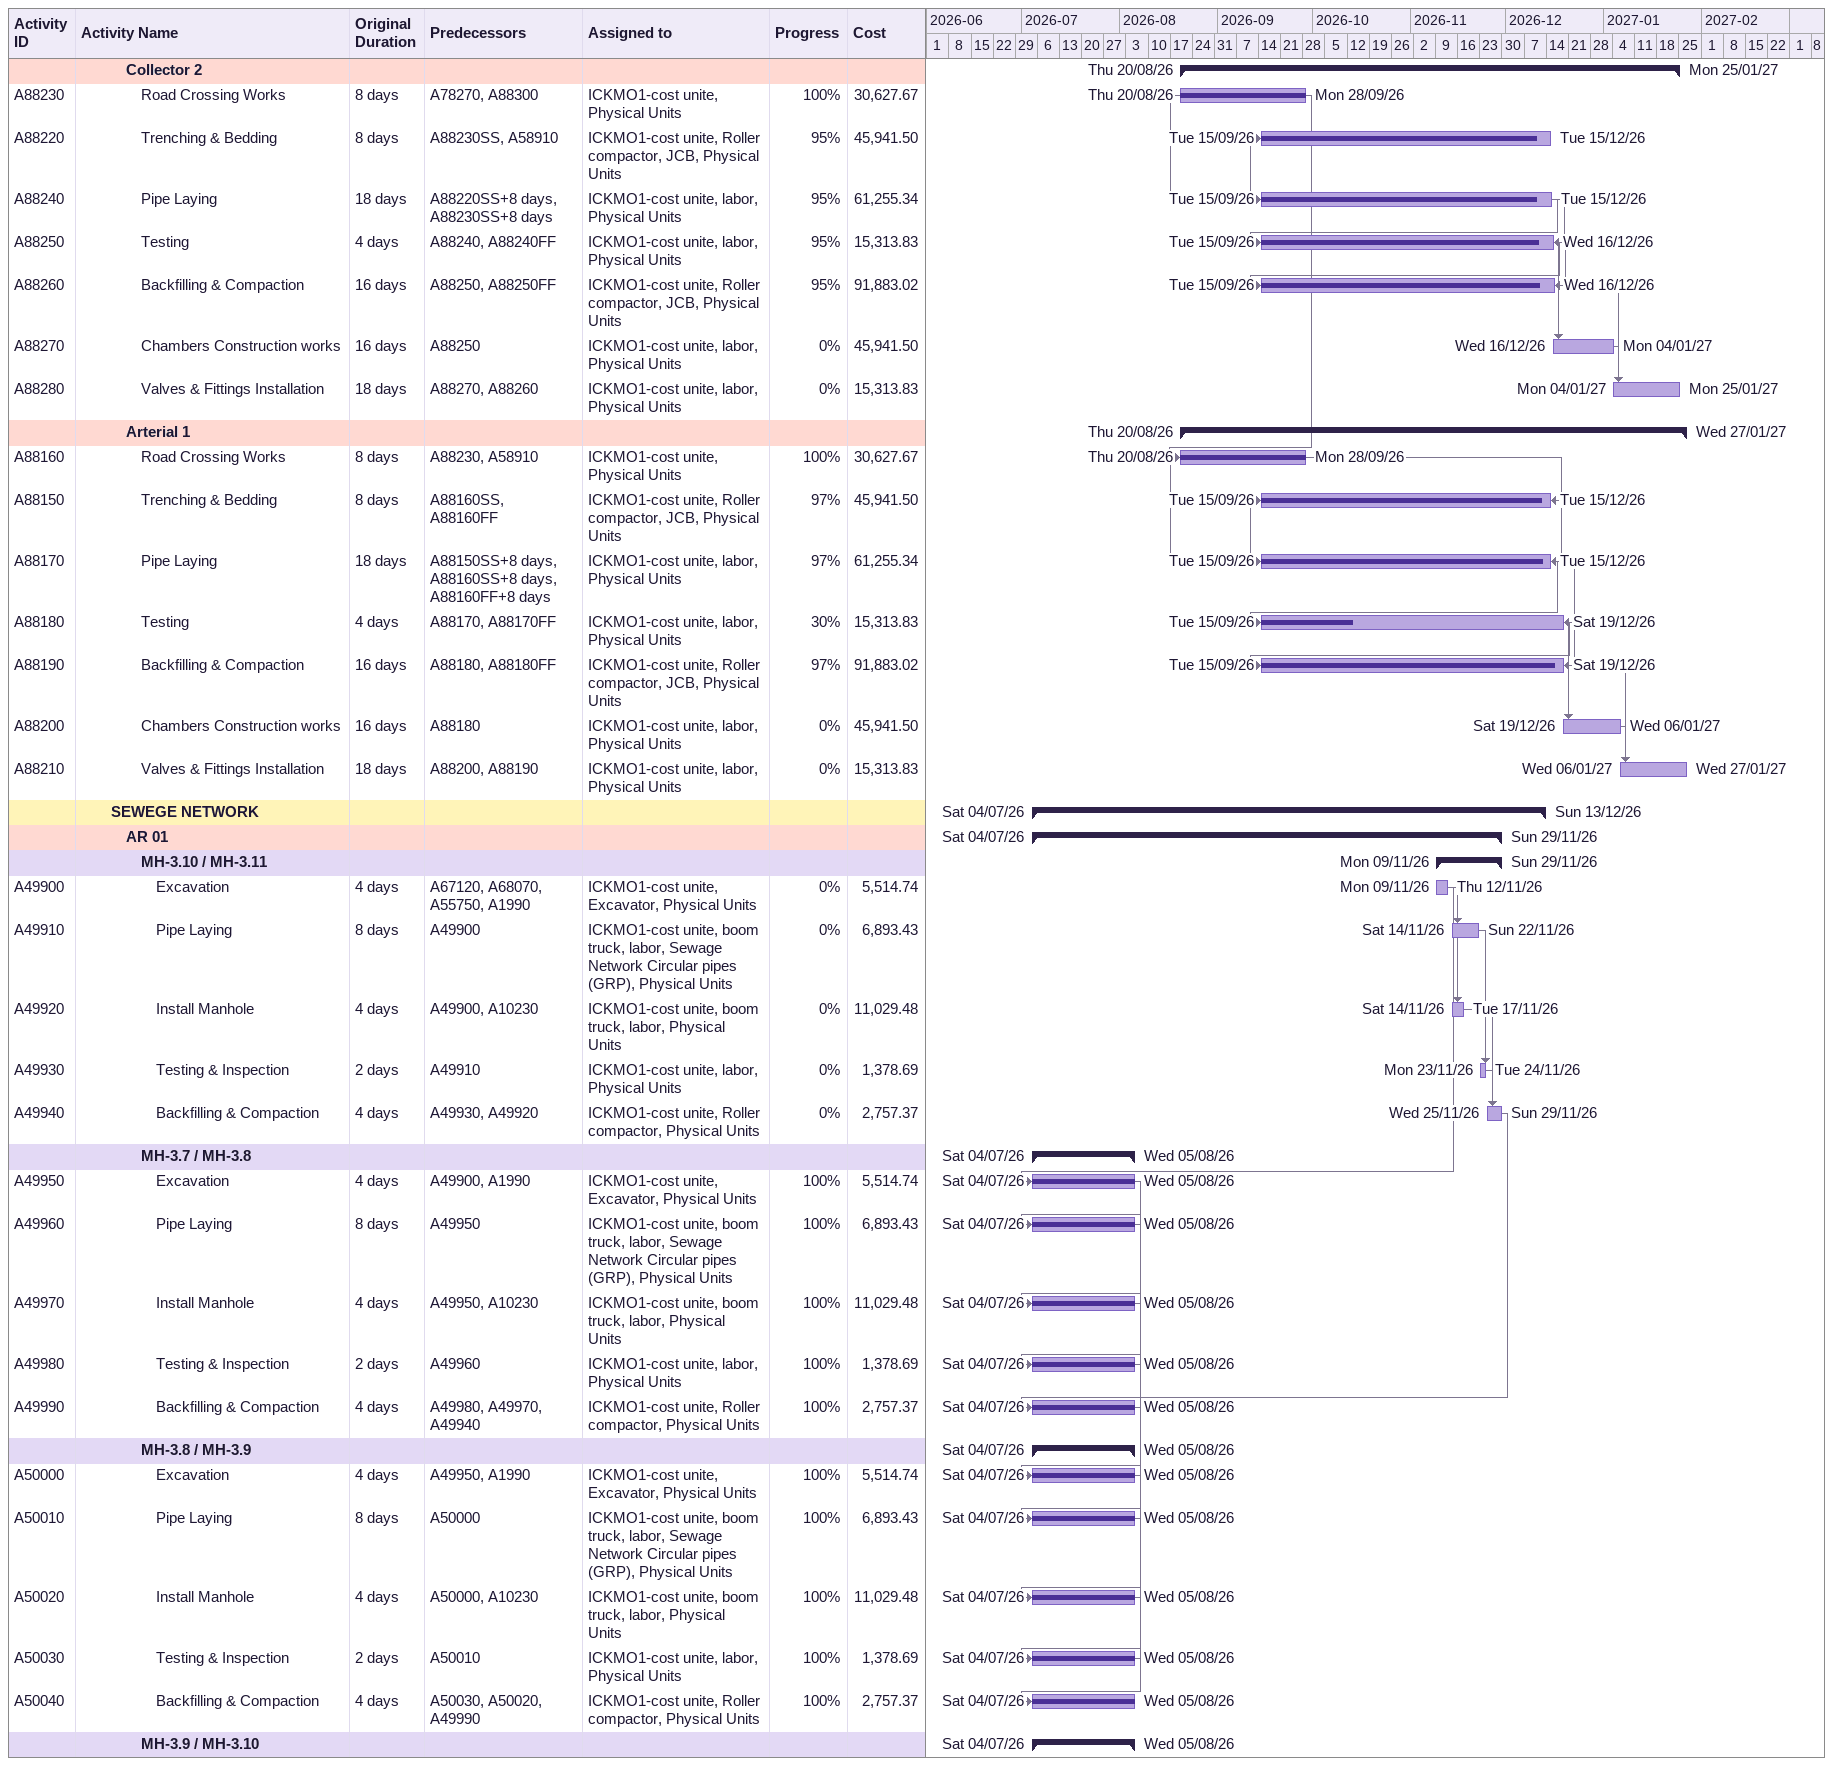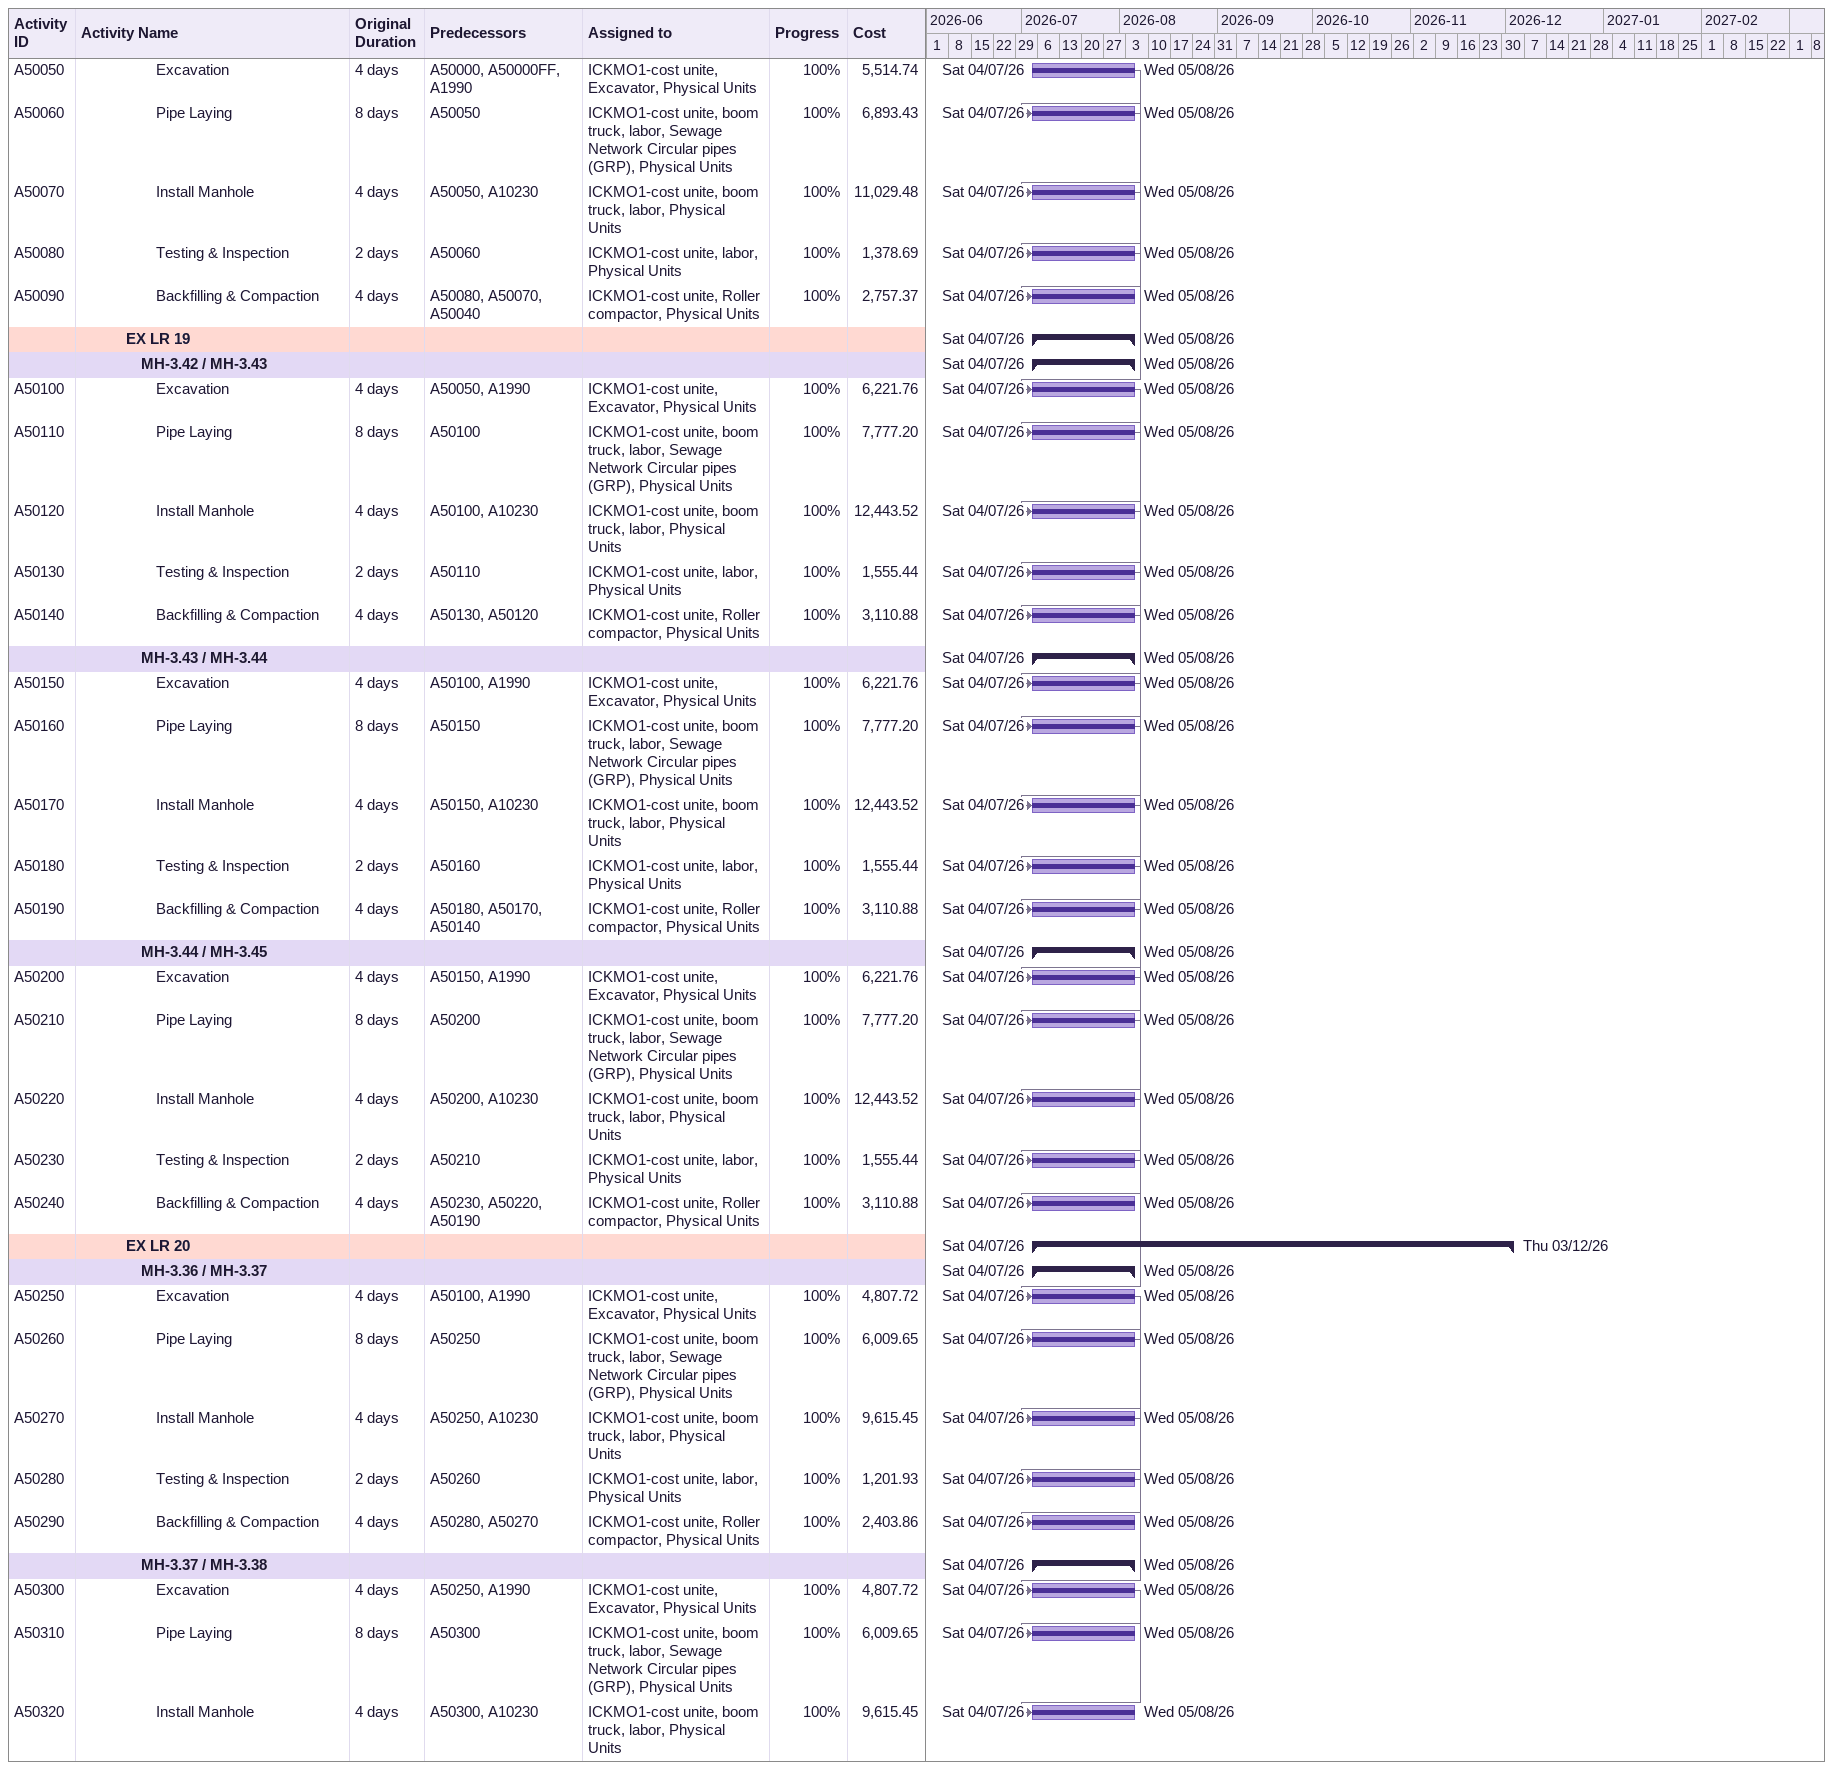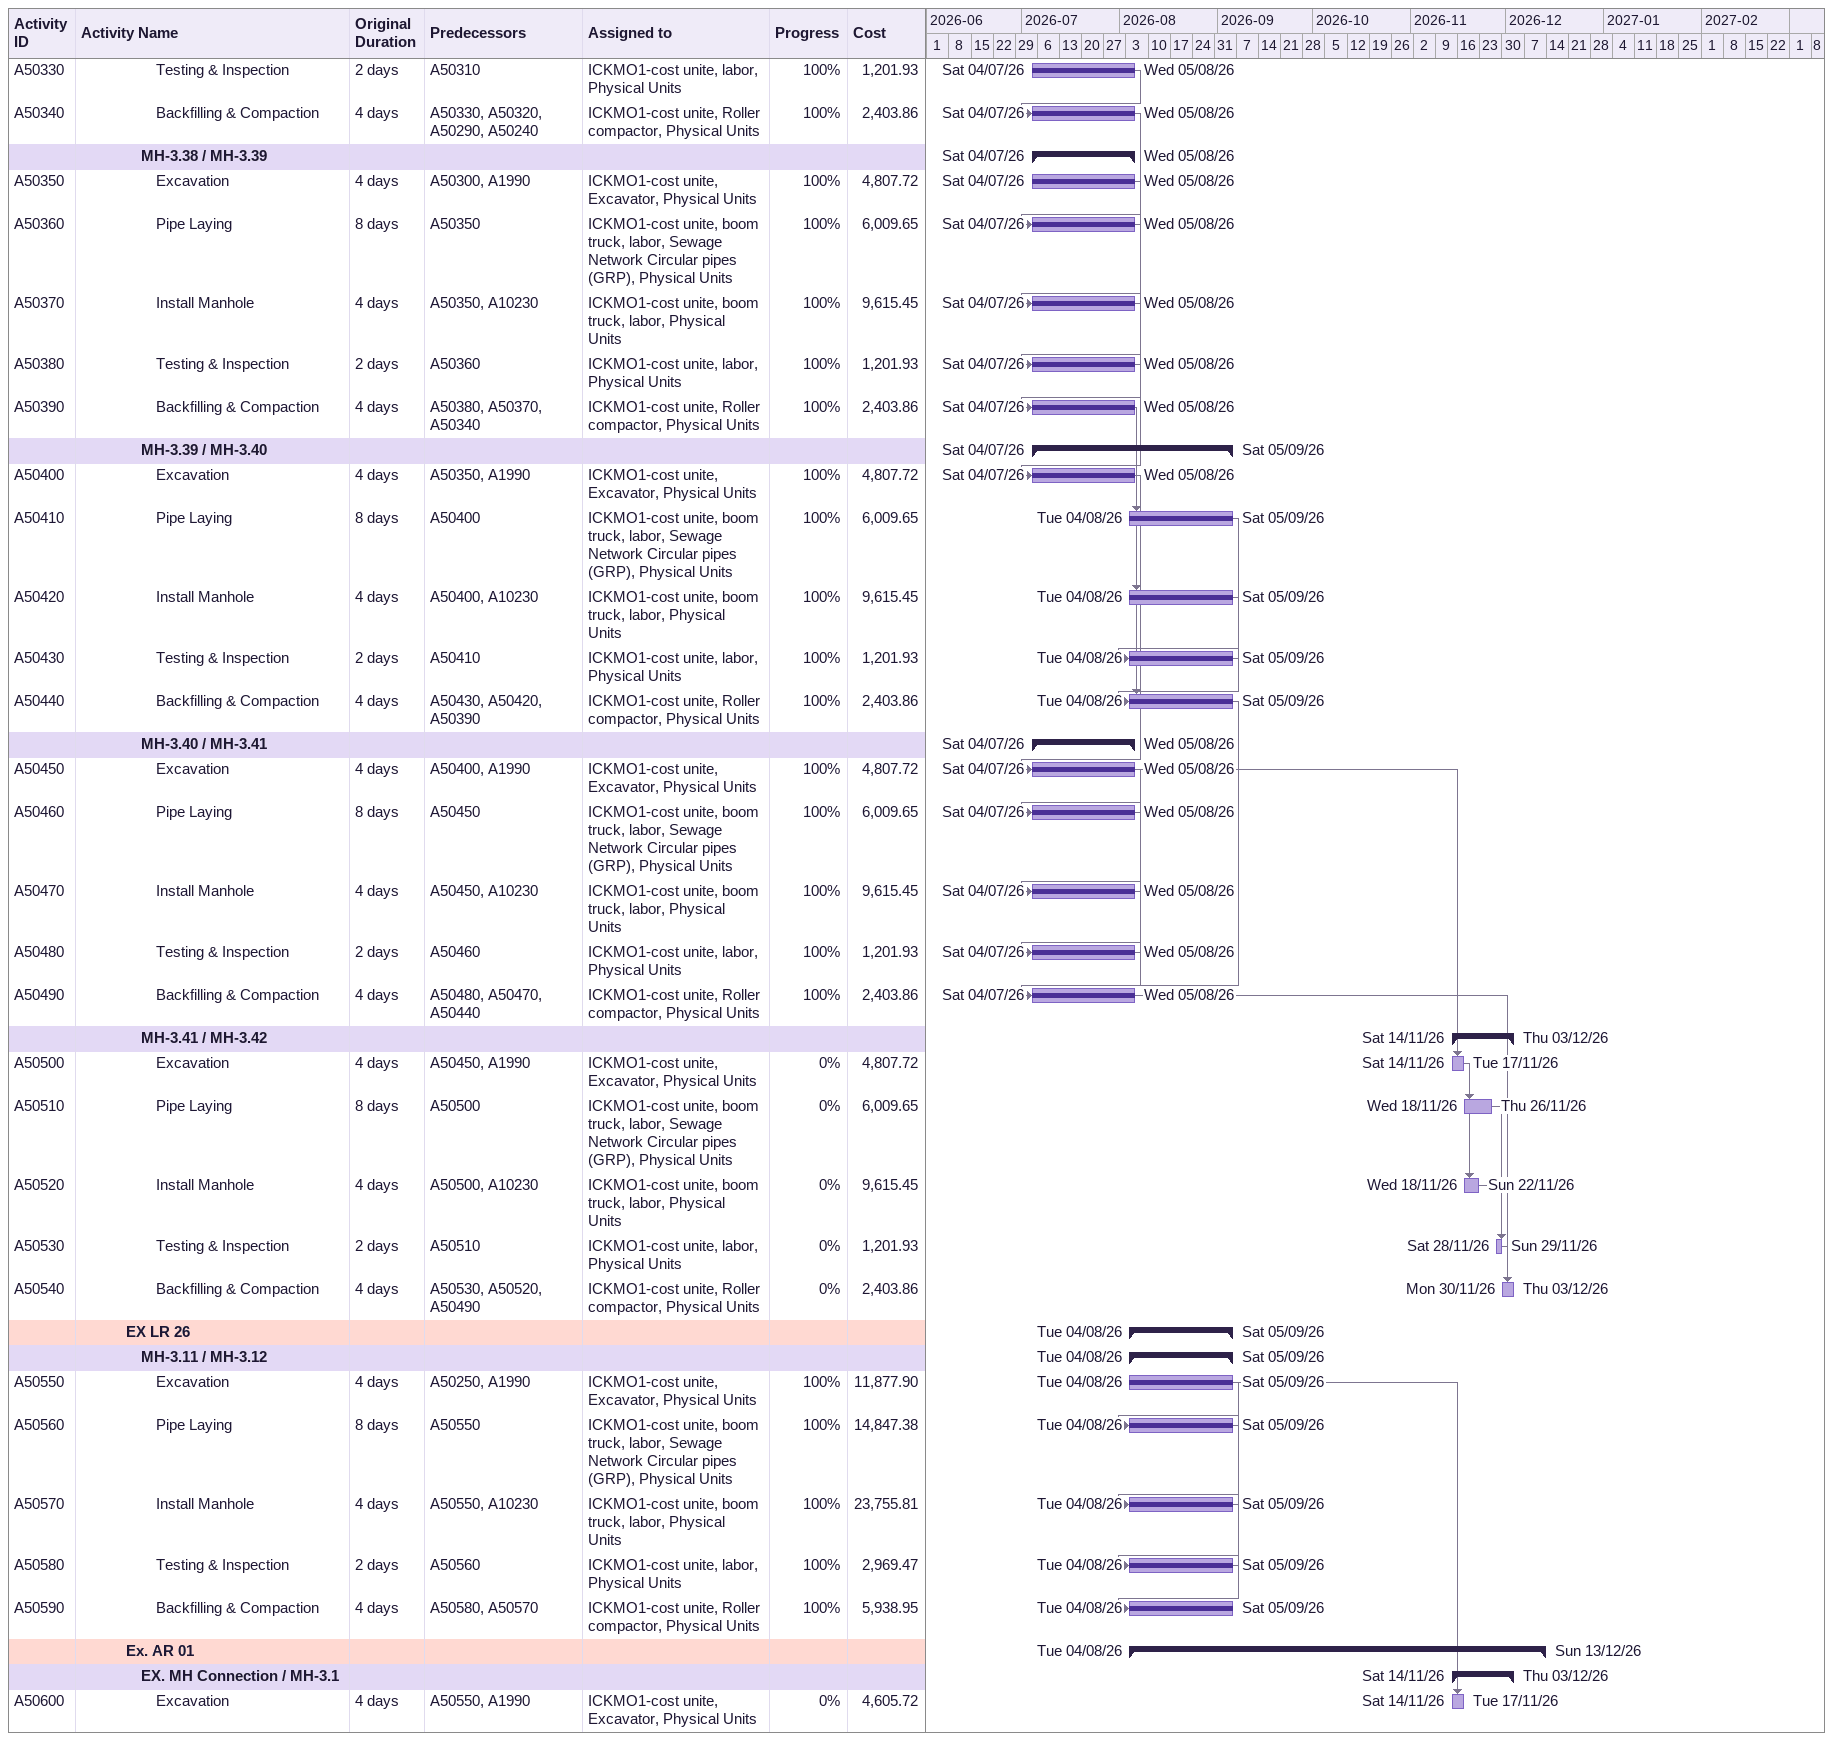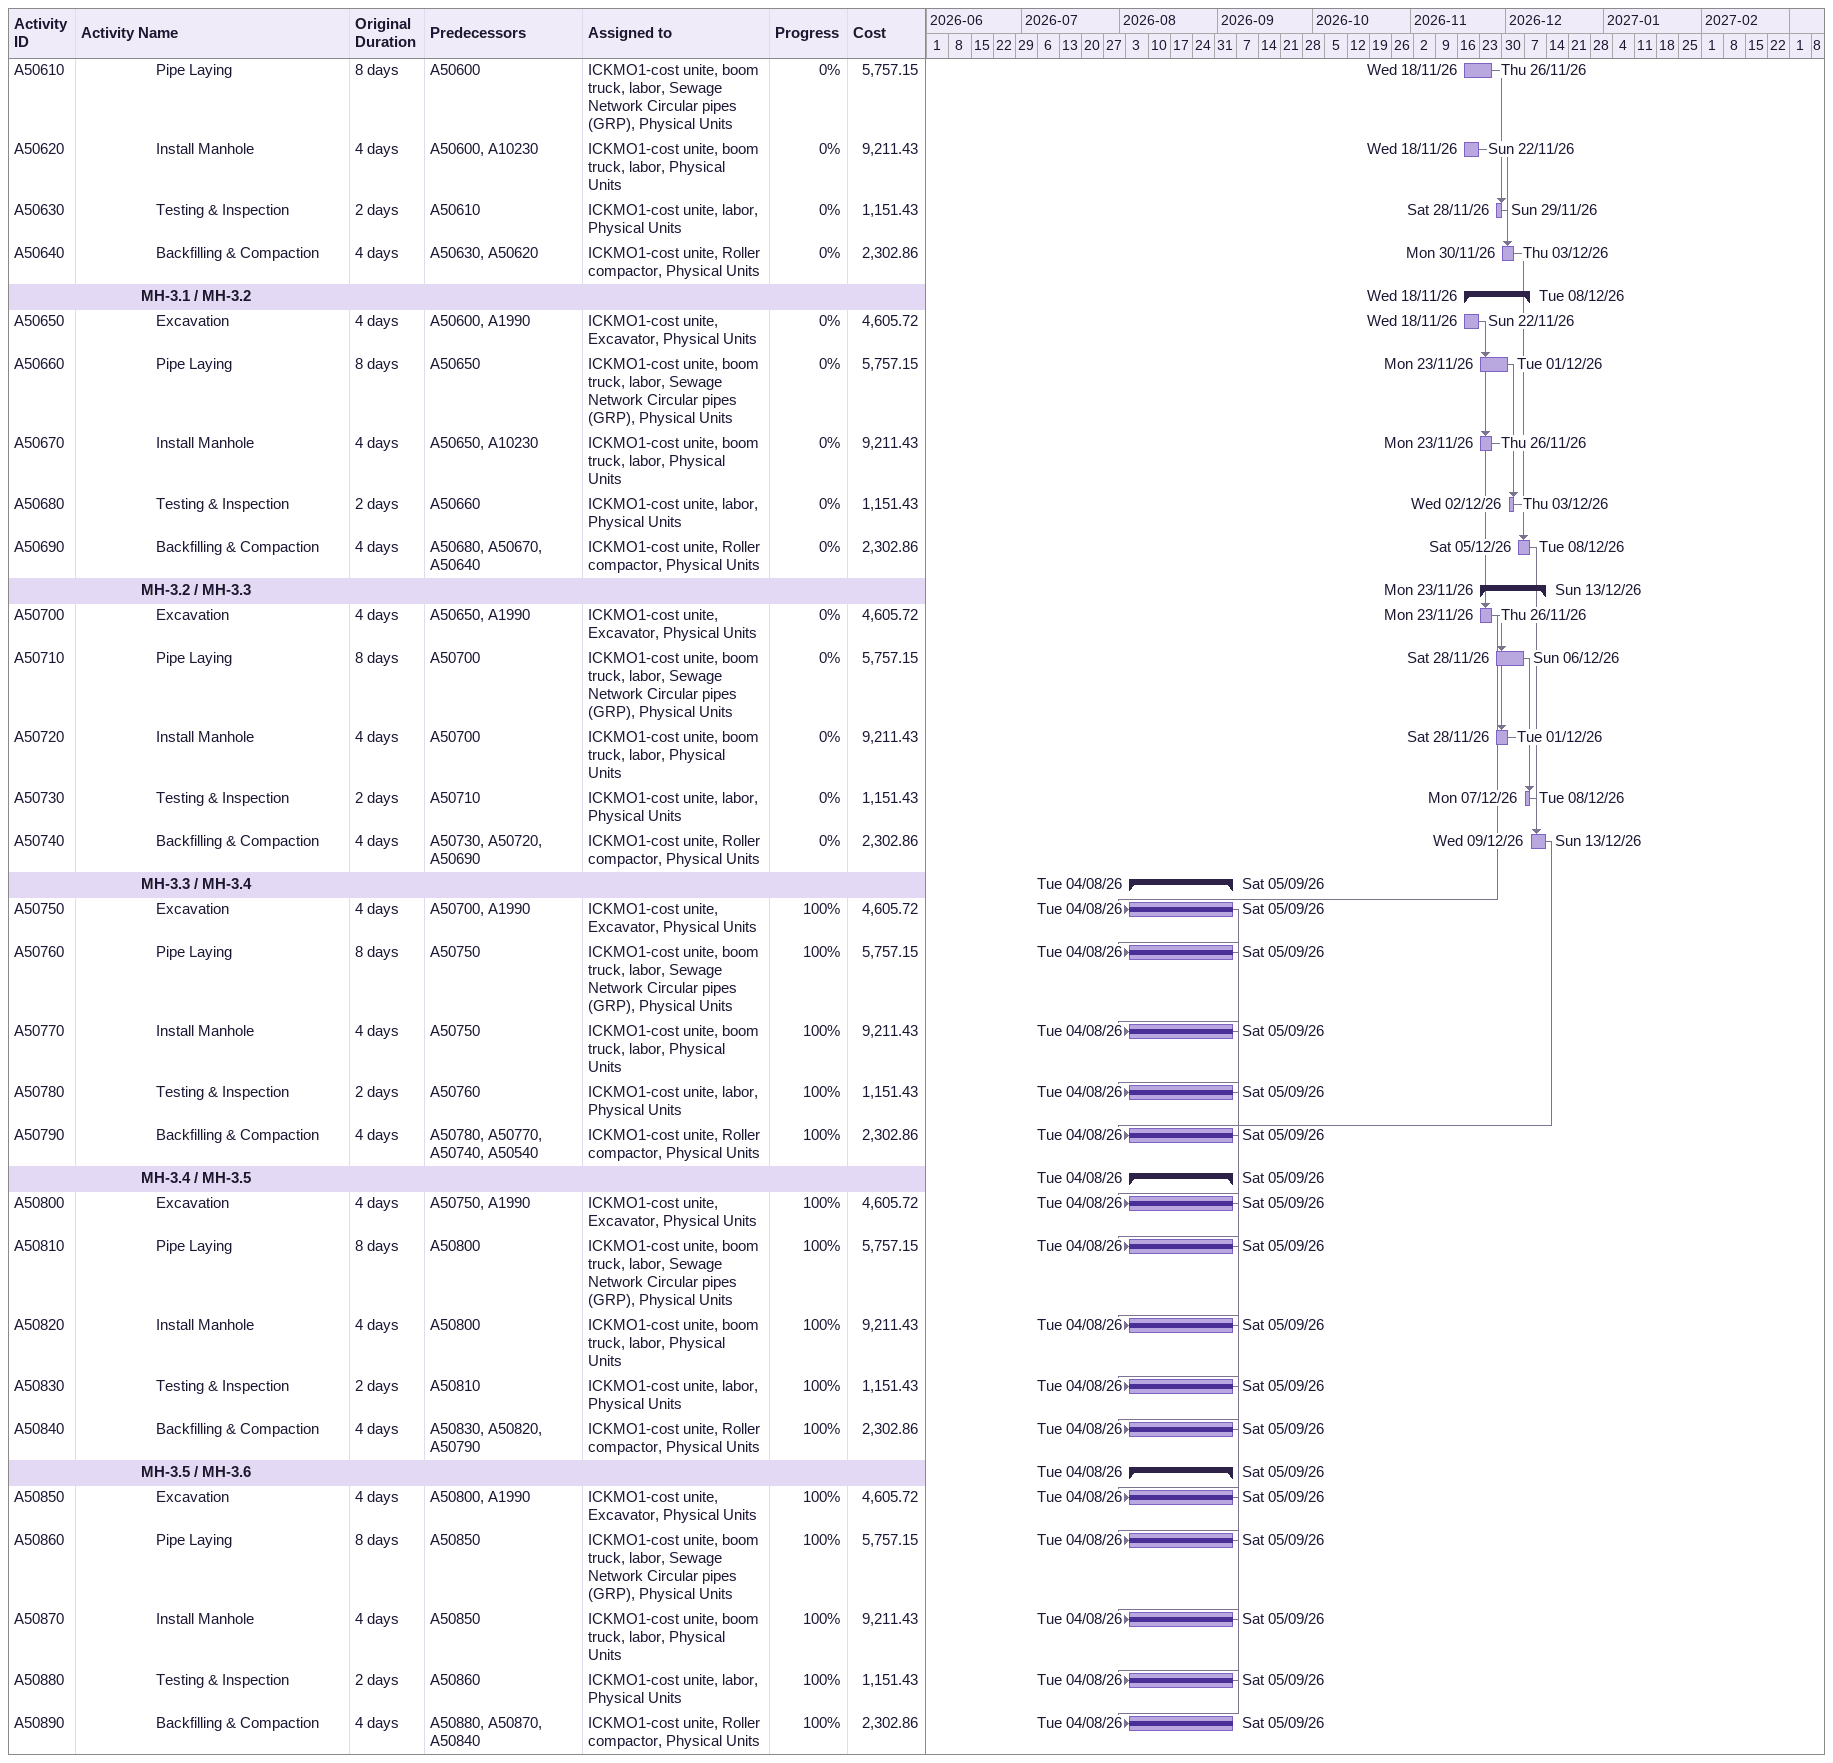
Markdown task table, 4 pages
| ID | Level | Task | Original duration | Start | Finish | Predecessors | Resources | % complete | Cost |
|---|---|---|---|---|---|---|---|---|---|
|  | 4 | **Collector 2** |  | 2026-08-20 | 2027-01-25 |  |  |  |  |
| A88230 | 5 | Road Crossing Works | 8d | 2026-08-20 | 2026-09-28 | A78270, A88300 | ICKMO1-cost unite, Physical Units | 100 | 30627.67 |
| A88220 | 5 | Trenching & Bedding | 8d | 2026-09-15 | 2026-12-15 | A88230SS, A58910 | ICKMO1-cost unite, Roller compactor, JCB, Physical Units | 95 | 45941.50 |
| A88240 | 5 | Pipe Laying | 18d | 2026-09-15 | 2026-12-15 | A88220SS+8d, A88230SS+8d | ICKMO1-cost unite, labor, Physical Units | 95 | 61255.34 |
| A88250 | 5 | Testing | 4d | 2026-09-15 | 2026-12-16 | A88240, A88240FF | ICKMO1-cost unite, labor, Physical Units | 95 | 15313.83 |
| A88260 | 5 | Backfilling & Compaction | 16d | 2026-09-15 | 2026-12-16 | A88250, A88250FF | ICKMO1-cost unite, Roller compactor, JCB, Physical Units | 95 | 91883.02 |
| A88270 | 5 | Chambers Construction works | 16d | 2026-12-16 | 2027-01-04 | A88250 | ICKMO1-cost unite, labor, Physical Units | 0 | 45941.50 |
| A88280 | 5 | Valves & Fittings Installation | 18d | 2027-01-04 | 2027-01-25 | A88270, A88260 | ICKMO1-cost unite, labor, Physical Units | 0 | 15313.83 |
|  | 4 | **Arterial 1** |  | 2026-08-20 | 2027-01-27 |  |  |  |  |
| A88160 | 5 | Road Crossing Works | 8d | 2026-08-20 | 2026-09-28 | A88230, A58910 | ICKMO1-cost unite, Physical Units | 100 | 30627.67 |
| A88150 | 5 | Trenching & Bedding | 8d | 2026-09-15 | 2026-12-15 | A88160SS, A88160FF | ICKMO1-cost unite, Roller compactor, JCB, Physical Units | 97 | 45941.50 |
| A88170 | 5 | Pipe Laying | 18d | 2026-09-15 | 2026-12-15 | A88150SS+8d, A88160SS+8d, A88160FF+8d | ICKMO1-cost unite, labor, Physical Units | 97 | 61255.34 |
| A88180 | 5 | Testing | 4d | 2026-09-15 | 2026-12-19 | A88170, A88170FF | ICKMO1-cost unite, labor, Physical Units | 30 | 15313.83 |
| A88190 | 5 | Backfilling & Compaction | 16d | 2026-09-15 | 2026-12-19 | A88180, A88180FF | ICKMO1-cost unite, Roller compactor, JCB, Physical Units | 97 | 91883.02 |
| A88200 | 5 | Chambers Construction works | 16d | 2026-12-19 | 2027-01-06 | A88180 | ICKMO1-cost unite, labor, Physical Units | 0 | 45941.50 |
| A88210 | 5 | Valves & Fittings Installation | 18d | 2027-01-06 | 2027-01-27 | A88200, A88190 | ICKMO1-cost unite, labor, Physical Units | 0 | 15313.83 |
|  | 3 | **SEWEGE NETWORK** |  | 2026-07-04 | 2026-12-13 |  |  |  |  |
|  | 4 | **AR 01** |  | 2026-07-04 | 2026-11-29 |  |  |  |  |
|  | 5 | **MH-3.10 / MH-3.11** |  | 2026-11-09 | 2026-11-29 |  |  |  |  |
| A49900 | 6 | Excavation | 4d | 2026-11-09 | 2026-11-12 | A67120, A68070, A55750, A1990 | ICKMO1-cost unite, Excavator, Physical Units | 0 | 5514.74 |
| A49910 | 6 | Pipe Laying | 8d | 2026-11-14 | 2026-11-22 | A49900 | ICKMO1-cost unite, boom truck, labor, Sewage Network Circular pipes (GRP), Physical Units | 0 | 6893.43 |
| A49920 | 6 | Install Manhole | 4d | 2026-11-14 | 2026-11-17 | A49900, A10230 | ICKMO1-cost unite, boom truck, labor, Physical Units | 0 | 11029.48 |
| A49930 | 6 | Testing & Inspection | 2d | 2026-11-23 | 2026-11-24 | A49910 | ICKMO1-cost unite, labor, Physical Units | 0 | 1378.69 |
| A49940 | 6 | Backfilling & Compaction | 4d | 2026-11-25 | 2026-11-29 | A49930, A49920 | ICKMO1-cost unite, Roller compactor, Physical Units | 0 | 2757.37 |
|  | 5 | **MH-3.7 / MH-3.8** |  | 2026-07-04 | 2026-08-05 |  |  |  |  |
| A49950 | 6 | Excavation | 4d | 2026-07-04 | 2026-08-05 | A49900, A1990 | ICKMO1-cost unite, Excavator, Physical Units | 100 | 5514.74 |
| A49960 | 6 | Pipe Laying | 8d | 2026-07-04 | 2026-08-05 | A49950 | ICKMO1-cost unite, boom truck, labor, Sewage Network Circular pipes (GRP), Physical Units | 100 | 6893.43 |
| A49970 | 6 | Install Manhole | 4d | 2026-07-04 | 2026-08-05 | A49950, A10230 | ICKMO1-cost unite, boom truck, labor, Physical Units | 100 | 11029.48 |
| A49980 | 6 | Testing & Inspection | 2d | 2026-07-04 | 2026-08-05 | A49960 | ICKMO1-cost unite, labor, Physical Units | 100 | 1378.69 |
| A49990 | 6 | Backfilling & Compaction | 4d | 2026-07-04 | 2026-08-05 | A49980, A49970, A49940 | ICKMO1-cost unite, Roller compactor, Physical Units | 100 | 2757.37 |
|  | 5 | **MH-3.8 / MH-3.9** |  | 2026-07-04 | 2026-08-05 |  |  |  |  |
| A50000 | 6 | Excavation | 4d | 2026-07-04 | 2026-08-05 | A49950, A1990 | ICKMO1-cost unite, Excavator, Physical Units | 100 | 5514.74 |
| A50010 | 6 | Pipe Laying | 8d | 2026-07-04 | 2026-08-05 | A50000 | ICKMO1-cost unite, boom truck, labor, Sewage Network Circular pipes (GRP), Physical Units | 100 | 6893.43 |
| A50020 | 6 | Install Manhole | 4d | 2026-07-04 | 2026-08-05 | A50000, A10230 | ICKMO1-cost unite, boom truck, labor, Physical Units | 100 | 11029.48 |
| A50030 | 6 | Testing & Inspection | 2d | 2026-07-04 | 2026-08-05 | A50010 | ICKMO1-cost unite, labor, Physical Units | 100 | 1378.69 |
| A50040 | 6 | Backfilling & Compaction | 4d | 2026-07-04 | 2026-08-05 | A50030, A50020, A49990 | ICKMO1-cost unite, Roller compactor, Physical Units | 100 | 2757.37 |
|  | 5 | **MH-3.9 / MH-3.10** |  | 2026-07-04 | 2026-08-05 |  |  |  |  |
| A50050 | 6 | Excavation | 4d | 2026-07-04 | 2026-08-05 | A50000, A50000FF, A1990 | ICKMO1-cost unite, Excavator, Physical Units | 100 | 5514.74 |
| A50060 | 6 | Pipe Laying | 8d | 2026-07-04 | 2026-08-05 | A50050 | ICKMO1-cost unite, boom truck, labor, Sewage Network Circular pipes (GRP), Physical Units | 100 | 6893.43 |
| A50070 | 6 | Install Manhole | 4d | 2026-07-04 | 2026-08-05 | A50050, A10230 | ICKMO1-cost unite, boom truck, labor, Physical Units | 100 | 11029.48 |
| A50080 | 6 | Testing & Inspection | 2d | 2026-07-04 | 2026-08-05 | A50060 | ICKMO1-cost unite, labor, Physical Units | 100 | 1378.69 |
| A50090 | 6 | Backfilling & Compaction | 4d | 2026-07-04 | 2026-08-05 | A50080, A50070, A50040 | ICKMO1-cost unite, Roller compactor, Physical Units | 100 | 2757.37 |
|  | 4 | **EX LR 19** |  | 2026-07-04 | 2026-08-05 |  |  |  |  |
|  | 5 | **MH-3.42 / MH-3.43** |  | 2026-07-04 | 2026-08-05 |  |  |  |  |
| A50100 | 6 | Excavation | 4d | 2026-07-04 | 2026-08-05 | A50050, A1990 | ICKMO1-cost unite, Excavator, Physical Units | 100 | 6221.76 |
| A50110 | 6 | Pipe Laying | 8d | 2026-07-04 | 2026-08-05 | A50100 | ICKMO1-cost unite, boom truck, labor, Sewage Network Circular pipes (GRP), Physical Units | 100 | 7777.20 |
| A50120 | 6 | Install Manhole | 4d | 2026-07-04 | 2026-08-05 | A50100, A10230 | ICKMO1-cost unite, boom truck, labor, Physical Units | 100 | 12443.52 |
| A50130 | 6 | Testing & Inspection | 2d | 2026-07-04 | 2026-08-05 | A50110 | ICKMO1-cost unite, labor, Physical Units | 100 | 1555.44 |
| A50140 | 6 | Backfilling & Compaction | 4d | 2026-07-04 | 2026-08-05 | A50130, A50120 | ICKMO1-cost unite, Roller compactor, Physical Units | 100 | 3110.88 |
|  | 5 | **MH-3.43 / MH-3.44** |  | 2026-07-04 | 2026-08-05 |  |  |  |  |
| A50150 | 6 | Excavation | 4d | 2026-07-04 | 2026-08-05 | A50100, A1990 | ICKMO1-cost unite, Excavator, Physical Units | 100 | 6221.76 |
| A50160 | 6 | Pipe Laying | 8d | 2026-07-04 | 2026-08-05 | A50150 | ICKMO1-cost unite, boom truck, labor, Sewage Network Circular pipes (GRP), Physical Units | 100 | 7777.20 |
| A50170 | 6 | Install Manhole | 4d | 2026-07-04 | 2026-08-05 | A50150, A10230 | ICKMO1-cost unite, boom truck, labor, Physical Units | 100 | 12443.52 |
| A50180 | 6 | Testing & Inspection | 2d | 2026-07-04 | 2026-08-05 | A50160 | ICKMO1-cost unite, labor, Physical Units | 100 | 1555.44 |
| A50190 | 6 | Backfilling & Compaction | 4d | 2026-07-04 | 2026-08-05 | A50180, A50170, A50140 | ICKMO1-cost unite, Roller compactor, Physical Units | 100 | 3110.88 |
|  | 5 | **MH-3.44 / MH-3.45** |  | 2026-07-04 | 2026-08-05 |  |  |  |  |
| A50200 | 6 | Excavation | 4d | 2026-07-04 | 2026-08-05 | A50150, A1990 | ICKMO1-cost unite, Excavator, Physical Units | 100 | 6221.76 |
| A50210 | 6 | Pipe Laying | 8d | 2026-07-04 | 2026-08-05 | A50200 | ICKMO1-cost unite, boom truck, labor, Sewage Network Circular pipes (GRP), Physical Units | 100 | 7777.20 |
| A50220 | 6 | Install Manhole | 4d | 2026-07-04 | 2026-08-05 | A50200, A10230 | ICKMO1-cost unite, boom truck, labor, Physical Units | 100 | 12443.52 |
| A50230 | 6 | Testing & Inspection | 2d | 2026-07-04 | 2026-08-05 | A50210 | ICKMO1-cost unite, labor, Physical Units | 100 | 1555.44 |
| A50240 | 6 | Backfilling & Compaction | 4d | 2026-07-04 | 2026-08-05 | A50230, A50220, A50190 | ICKMO1-cost unite, Roller compactor, Physical Units | 100 | 3110.88 |
|  | 4 | **EX LR 20** |  | 2026-07-04 | 2026-12-03 |  |  |  |  |
|  | 5 | **MH-3.36 / MH-3.37** |  | 2026-07-04 | 2026-08-05 |  |  |  |  |
| A50250 | 6 | Excavation | 4d | 2026-07-04 | 2026-08-05 | A50100, A1990 | ICKMO1-cost unite, Excavator, Physical Units | 100 | 4807.72 |
| A50260 | 6 | Pipe Laying | 8d | 2026-07-04 | 2026-08-05 | A50250 | ICKMO1-cost unite, boom truck, labor, Sewage Network Circular pipes (GRP), Physical Units | 100 | 6009.65 |
| A50270 | 6 | Install Manhole | 4d | 2026-07-04 | 2026-08-05 | A50250, A10230 | ICKMO1-cost unite, boom truck, labor, Physical Units | 100 | 9615.45 |
| A50280 | 6 | Testing & Inspection | 2d | 2026-07-04 | 2026-08-05 | A50260 | ICKMO1-cost unite, labor, Physical Units | 100 | 1201.93 |
| A50290 | 6 | Backfilling & Compaction | 4d | 2026-07-04 | 2026-08-05 | A50280, A50270 | ICKMO1-cost unite, Roller compactor, Physical Units | 100 | 2403.86 |
|  | 5 | **MH-3.37 / MH-3.38** |  | 2026-07-04 | 2026-08-05 |  |  |  |  |
| A50300 | 6 | Excavation | 4d | 2026-07-04 | 2026-08-05 | A50250, A1990 | ICKMO1-cost unite, Excavator, Physical Units | 100 | 4807.72 |
| A50310 | 6 | Pipe Laying | 8d | 2026-07-04 | 2026-08-05 | A50300 | ICKMO1-cost unite, boom truck, labor, Sewage Network Circular pipes (GRP), Physical Units | 100 | 6009.65 |
| A50320 | 6 | Install Manhole | 4d | 2026-07-04 | 2026-08-05 | A50300, A10230 | ICKMO1-cost unite, boom truck, labor, Physical Units | 100 | 9615.45 |
| A50330 | 6 | Testing & Inspection | 2d | 2026-07-04 | 2026-08-05 | A50310 | ICKMO1-cost unite, labor, Physical Units | 100 | 1201.93 |
| A50340 | 6 | Backfilling & Compaction | 4d | 2026-07-04 | 2026-08-05 | A50330, A50320, A50290, A50240 | ICKMO1-cost unite, Roller compactor, Physical Units | 100 | 2403.86 |
|  | 5 | **MH-3.38 / MH-3.39** |  | 2026-07-04 | 2026-08-05 |  |  |  |  |
| A50350 | 6 | Excavation | 4d | 2026-07-04 | 2026-08-05 | A50300, A1990 | ICKMO1-cost unite, Excavator, Physical Units | 100 | 4807.72 |
| A50360 | 6 | Pipe Laying | 8d | 2026-07-04 | 2026-08-05 | A50350 | ICKMO1-cost unite, boom truck, labor, Sewage Network Circular pipes (GRP), Physical Units | 100 | 6009.65 |
| A50370 | 6 | Install Manhole | 4d | 2026-07-04 | 2026-08-05 | A50350, A10230 | ICKMO1-cost unite, boom truck, labor, Physical Units | 100 | 9615.45 |
| A50380 | 6 | Testing & Inspection | 2d | 2026-07-04 | 2026-08-05 | A50360 | ICKMO1-cost unite, labor, Physical Units | 100 | 1201.93 |
| A50390 | 6 | Backfilling & Compaction | 4d | 2026-07-04 | 2026-08-05 | A50380, A50370, A50340 | ICKMO1-cost unite, Roller compactor, Physical Units | 100 | 2403.86 |
|  | 5 | **MH-3.39 / MH-3.40** |  | 2026-07-04 | 2026-09-05 |  |  |  |  |
| A50400 | 6 | Excavation | 4d | 2026-07-04 | 2026-08-05 | A50350, A1990 | ICKMO1-cost unite, Excavator, Physical Units | 100 | 4807.72 |
| A50410 | 6 | Pipe Laying | 8d | 2026-08-04 | 2026-09-05 | A50400 | ICKMO1-cost unite, boom truck, labor, Sewage Network Circular pipes (GRP), Physical Units | 100 | 6009.65 |
| A50420 | 6 | Install Manhole | 4d | 2026-08-04 | 2026-09-05 | A50400, A10230 | ICKMO1-cost unite, boom truck, labor, Physical Units | 100 | 9615.45 |
| A50430 | 6 | Testing & Inspection | 2d | 2026-08-04 | 2026-09-05 | A50410 | ICKMO1-cost unite, labor, Physical Units | 100 | 1201.93 |
| A50440 | 6 | Backfilling & Compaction | 4d | 2026-08-04 | 2026-09-05 | A50430, A50420, A50390 | ICKMO1-cost unite, Roller compactor, Physical Units | 100 | 2403.86 |
|  | 5 | **MH-3.40 / MH-3.41** |  | 2026-07-04 | 2026-08-05 |  |  |  |  |
| A50450 | 6 | Excavation | 4d | 2026-07-04 | 2026-08-05 | A50400, A1990 | ICKMO1-cost unite, Excavator, Physical Units | 100 | 4807.72 |
| A50460 | 6 | Pipe Laying | 8d | 2026-07-04 | 2026-08-05 | A50450 | ICKMO1-cost unite, boom truck, labor, Sewage Network Circular pipes (GRP), Physical Units | 100 | 6009.65 |
| A50470 | 6 | Install Manhole | 4d | 2026-07-04 | 2026-08-05 | A50450, A10230 | ICKMO1-cost unite, boom truck, labor, Physical Units | 100 | 9615.45 |
| A50480 | 6 | Testing & Inspection | 2d | 2026-07-04 | 2026-08-05 | A50460 | ICKMO1-cost unite, labor, Physical Units | 100 | 1201.93 |
| A50490 | 6 | Backfilling & Compaction | 4d | 2026-07-04 | 2026-08-05 | A50480, A50470, A50440 | ICKMO1-cost unite, Roller compactor, Physical Units | 100 | 2403.86 |
|  | 5 | **MH-3.41 / MH-3.42** |  | 2026-11-14 | 2026-12-03 |  |  |  |  |
| A50500 | 6 | Excavation | 4d | 2026-11-14 | 2026-11-17 | A50450, A1990 | ICKMO1-cost unite, Excavator, Physical Units | 0 | 4807.72 |
| A50510 | 6 | Pipe Laying | 8d | 2026-11-18 | 2026-11-26 | A50500 | ICKMO1-cost unite, boom truck, labor, Sewage Network Circular pipes (GRP), Physical Units | 0 | 6009.65 |
| A50520 | 6 | Install Manhole | 4d | 2026-11-18 | 2026-11-22 | A50500, A10230 | ICKMO1-cost unite, boom truck, labor, Physical Units | 0 | 9615.45 |
| A50530 | 6 | Testing & Inspection | 2d | 2026-11-28 | 2026-11-29 | A50510 | ICKMO1-cost unite, labor, Physical Units | 0 | 1201.93 |
| A50540 | 6 | Backfilling & Compaction | 4d | 2026-11-30 | 2026-12-03 | A50530, A50520, A50490 | ICKMO1-cost unite, Roller compactor, Physical Units | 0 | 2403.86 |
|  | 4 | **EX LR 26** |  | 2026-08-04 | 2026-09-05 |  |  |  |  |
|  | 5 | **MH-3.11 / MH-3.12** |  | 2026-08-04 | 2026-09-05 |  |  |  |  |
| A50550 | 6 | Excavation | 4d | 2026-08-04 | 2026-09-05 | A50250, A1990 | ICKMO1-cost unite, Excavator, Physical Units | 100 | 11877.90 |
| A50560 | 6 | Pipe Laying | 8d | 2026-08-04 | 2026-09-05 | A50550 | ICKMO1-cost unite, boom truck, labor, Sewage Network Circular pipes (GRP), Physical Units | 100 | 14847.38 |
| A50570 | 6 | Install Manhole | 4d | 2026-08-04 | 2026-09-05 | A50550, A10230 | ICKMO1-cost unite, boom truck, labor, Physical Units | 100 | 23755.81 |
| A50580 | 6 | Testing & Inspection | 2d | 2026-08-04 | 2026-09-05 | A50560 | ICKMO1-cost unite, labor, Physical Units | 100 | 2969.47 |
| A50590 | 6 | Backfilling & Compaction | 4d | 2026-08-04 | 2026-09-05 | A50580, A50570 | ICKMO1-cost unite, Roller compactor, Physical Units | 100 | 5938.95 |
|  | 4 | **Ex. AR 01** |  | 2026-08-04 | 2026-12-13 |  |  |  |  |
|  | 5 | **EX. MH Connection / MH-3.1** |  | 2026-11-14 | 2026-12-03 |  |  |  |  |
| A50600 | 6 | Excavation | 4d | 2026-11-14 | 2026-11-17 | A50550, A1990 | ICKMO1-cost unite, Excavator, Physical Units | 0 | 4605.72 |
| A50610 | 6 | Pipe Laying | 8d | 2026-11-18 | 2026-11-26 | A50600 | ICKMO1-cost unite, boom truck, labor, Sewage Network Circular pipes (GRP), Physical Units | 0 | 5757.15 |
| A50620 | 6 | Install Manhole | 4d | 2026-11-18 | 2026-11-22 | A50600, A10230 | ICKMO1-cost unite, boom truck, labor, Physical Units | 0 | 9211.43 |
| A50630 | 6 | Testing & Inspection | 2d | 2026-11-28 | 2026-11-29 | A50610 | ICKMO1-cost unite, labor, Physical Units | 0 | 1151.43 |
| A50640 | 6 | Backfilling & Compaction | 4d | 2026-11-30 | 2026-12-03 | A50630, A50620 | ICKMO1-cost unite, Roller compactor, Physical Units | 0 | 2302.86 |
|  | 5 | **MH-3.1 / MH-3.2** |  | 2026-11-18 | 2026-12-08 |  |  |  |  |
| A50650 | 6 | Excavation | 4d | 2026-11-18 | 2026-11-22 | A50600, A1990 | ICKMO1-cost unite, Excavator, Physical Units | 0 | 4605.72 |
| A50660 | 6 | Pipe Laying | 8d | 2026-11-23 | 2026-12-01 | A50650 | ICKMO1-cost unite, boom truck, labor, Sewage Network Circular pipes (GRP), Physical Units | 0 | 5757.15 |
| A50670 | 6 | Install Manhole | 4d | 2026-11-23 | 2026-11-26 | A50650, A10230 | ICKMO1-cost unite, boom truck, labor, Physical Units | 0 | 9211.43 |
| A50680 | 6 | Testing & Inspection | 2d | 2026-12-02 | 2026-12-03 | A50660 | ICKMO1-cost unite, labor, Physical Units | 0 | 1151.43 |
| A50690 | 6 | Backfilling & Compaction | 4d | 2026-12-05 | 2026-12-08 | A50680, A50670, A50640 | ICKMO1-cost unite, Roller compactor, Physical Units | 0 | 2302.86 |
|  | 5 | **MH-3.2 / MH-3.3** |  | 2026-11-23 | 2026-12-13 |  |  |  |  |
| A50700 | 6 | Excavation | 4d | 2026-11-23 | 2026-11-26 | A50650, A1990 | ICKMO1-cost unite, Excavator, Physical Units | 0 | 4605.72 |
| A50710 | 6 | Pipe Laying | 8d | 2026-11-28 | 2026-12-06 | A50700 | ICKMO1-cost unite, boom truck, labor, Sewage Network Circular pipes (GRP), Physical Units | 0 | 5757.15 |
| A50720 | 6 | Install Manhole | 4d | 2026-11-28 | 2026-12-01 | A50700 | ICKMO1-cost unite, boom truck, labor, Physical Units | 0 | 9211.43 |
| A50730 | 6 | Testing & Inspection | 2d | 2026-12-07 | 2026-12-08 | A50710 | ICKMO1-cost unite, labor, Physical Units | 0 | 1151.43 |
| A50740 | 6 | Backfilling & Compaction | 4d | 2026-12-09 | 2026-12-13 | A50730, A50720, A50690 | ICKMO1-cost unite, Roller compactor, Physical Units | 0 | 2302.86 |
|  | 5 | **MH-3.3 / MH-3.4** |  | 2026-08-04 | 2026-09-05 |  |  |  |  |
| A50750 | 6 | Excavation | 4d | 2026-08-04 | 2026-09-05 | A50700, A1990 | ICKMO1-cost unite, Excavator, Physical Units | 100 | 4605.72 |
| A50760 | 6 | Pipe Laying | 8d | 2026-08-04 | 2026-09-05 | A50750 | ICKMO1-cost unite, boom truck, labor, Sewage Network Circular pipes (GRP), Physical Units | 100 | 5757.15 |
| A50770 | 6 | Install Manhole | 4d | 2026-08-04 | 2026-09-05 | A50750 | ICKMO1-cost unite, boom truck, labor, Physical Units | 100 | 9211.43 |
| A50780 | 6 | Testing & Inspection | 2d | 2026-08-04 | 2026-09-05 | A50760 | ICKMO1-cost unite, labor, Physical Units | 100 | 1151.43 |
| A50790 | 6 | Backfilling & Compaction | 4d | 2026-08-04 | 2026-09-05 | A50780, A50770, A50740, A50540 | ICKMO1-cost unite, Roller compactor, Physical Units | 100 | 2302.86 |
|  | 5 | **MH-3.4 / MH-3.5** |  | 2026-08-04 | 2026-09-05 |  |  |  |  |
| A50800 | 6 | Excavation | 4d | 2026-08-04 | 2026-09-05 | A50750, A1990 | ICKMO1-cost unite, Excavator, Physical Units | 100 | 4605.72 |
| A50810 | 6 | Pipe Laying | 8d | 2026-08-04 | 2026-09-05 | A50800 | ICKMO1-cost unite, boom truck, labor, Sewage Network Circular pipes (GRP), Physical Units | 100 | 5757.15 |
| A50820 | 6 | Install Manhole | 4d | 2026-08-04 | 2026-09-05 | A50800 | ICKMO1-cost unite, boom truck, labor, Physical Units | 100 | 9211.43 |
| A50830 | 6 | Testing & Inspection | 2d | 2026-08-04 | 2026-09-05 | A50810 | ICKMO1-cost unite, labor, Physical Units | 100 | 1151.43 |
| A50840 | 6 | Backfilling & Compaction | 4d | 2026-08-04 | 2026-09-05 | A50830, A50820, A50790 | ICKMO1-cost unite, Roller compactor, Physical Units | 100 | 2302.86 |
|  | 5 | **MH-3.5 / MH-3.6** |  | 2026-08-04 | 2026-09-05 |  |  |  |  |
| A50850 | 6 | Excavation | 4d | 2026-08-04 | 2026-09-05 | A50800, A1990 | ICKMO1-cost unite, Excavator, Physical Units | 100 | 4605.72 |
| A50860 | 6 | Pipe Laying | 8d | 2026-08-04 | 2026-09-05 | A50850 | ICKMO1-cost unite, boom truck, labor, Sewage Network Circular pipes (GRP), Physical Units | 100 | 5757.15 |
| A50870 | 6 | Install Manhole | 4d | 2026-08-04 | 2026-09-05 | A50850 | ICKMO1-cost unite, boom truck, labor, Physical Units | 100 | 9211.43 |
| A50880 | 6 | Testing & Inspection | 2d | 2026-08-04 | 2026-09-05 | A50860 | ICKMO1-cost unite, labor, Physical Units | 100 | 1151.43 |
| A50890 | 6 | Backfilling & Compaction | 4d | 2026-08-04 | 2026-09-05 | A50880, A50870, A50840 | ICKMO1-cost unite, Roller compactor, Physical Units | 100 | 2302.86 |
